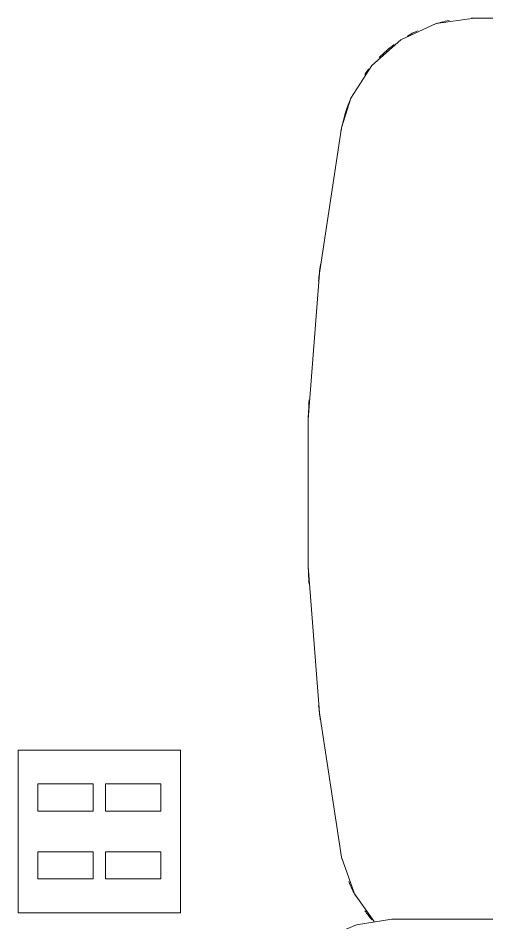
# Model space of a CAD drawing. Header units: millimetres. Extents: x -13140 to 14823, y 100 to 6213.
# Drawn here: x -11510 to -11164, y 832 to 1500 of the extents above; entities that cross this region are included whole.
import ezdxf

# ---------------------------------------------------------------- set-up
doc = ezdxf.new("R2010")
doc.units = ezdxf.units.MM
doc.layers.add('E-ELEC-FIXT', color=91, linetype='Continuous', lineweight=9)
doc.layers.add('I-FURN', color=30, linetype='Continuous', lineweight=9)

# ---------------------------------------------------------------- blocks, each defined once
blk = doc.blocks.new('CABECEIRA - CABECEIRA-4354618-ELEVAÇÃO 1 SUÍTE')
at = {"layer": 'I-FURN', "color": 55}
for p, q in [((-9346.68, 1500), (-11172.63, 1500)), ((-11172.63, 1500), (-9346.68, 1500))]:
    blk.add_line(p, q, dxfattribs=at)
at = {"layer": 'I-FURN', "color": 55, "flags": 128}
for points in [[(-11172.63, 1500), (-11200.98, 1495.9), (-11227.01, 1483.92), (-11248.58, 1465.05), (-11263.9, 1440.84), (-11270.82, 1418.93)], [(-11270.82, 1418.93), (-11287.25, 1311.82), (-11295.48, 1203.78), (-11295.45, 1095.43), (-11287.16, 987.39), (-11270.82, 881.07)], [(-11270.82, 881.07), (-11261.42, 854.01), (-11246.79, 833.58)]]:
    blk.add_lwpolyline(points, dxfattribs=at)
at = {"layer": 'I-FURN', "color": 55}
for centre, radius, start, end in [((-11172.63, 1400), 100, 100.78845, 107.5835), ((-11172.63, 1400), 100, 90, 91.28284), ((-11172.63, 1400), 100, 114.94508, 119.88922), ((-11172.63, 1400), 100, 126.38783, 134.85533), ((-11172.63, 1400), 100, 141.20041, 144.2286), ((-11172.63, 1400), 100, 155.42982, 169.09074), ((-9875.52, 1150), 1420.97, 169.09074, 169.22123), ((-9875.52, 1150), 1420.97, 173.20536, 173.6977), ((-9875.52, 1150), 1420.97, 177.24045, 177.91134), ((-9875.52, 1150), 1420.97, 182.08871, 182.72359), ((-9875.52, 1150), 1420.97, 186.34573, 186.76946), ((-11172.63, 900), 100, 190.90926, 192.19211), ((-11172.63, 900), 100, 201.69771, 208.49277), ((-11172.63, 900), 100, 215.85434, 220.79849)]:
    blk.add_arc(centre, radius, start, end, dxfattribs=at)
blk = doc.blocks.new('Colcha com Camadas 1 - King-4360120-ELEVAÇÃO 1 SUÍTE')
at = {"layer": 'I-FURN', "color": 55}
blk.add_line((-9289.65, 835.3), (-11229.65, 835.3), dxfattribs=at)
at = {"layer": 'I-FURN', "color": 55, "flags": 128}
blk.add_lwpolyline([(-11333.42, 759.8), (-11322.22, 783.9), (-11305.52, 804.58), (-11284.32, 820.61), (-11259.87, 831.03), (-11233.63, 835.23), (-11229.65, 835.3)], dxfattribs=at)
blk = doc.blocks.new('CRT_Tomadas e Interruptores - Interruptor 4s-4754011-ELEVAÇÃO 1 SUÍTE')
at = {"layer": 'E-ELEC-FIXT'}
for p, q in [((-11389.650772, 960), (-11509.650772, 960)), ((-11509.650772, 960), (-11509.650772, 840)), ((-11389.650772, 840), (-11389.650772, 960)), ((-11495.150772, 935), (-11454.150772, 935)), ((-11495.150772, 935), (-11495.150772, 915)), ((-11454.150772, 935), (-11454.150772, 915)), ((-11445.150772, 935), (-11404.150772, 935)), ((-11445.150772, 935), (-11445.150772, 915)), ((-11404.150772, 935), (-11404.150772, 915)), ((-11454.150772, 915), (-11495.150772, 915)), ((-11404.150772, 915), (-11445.150772, 915)), ((-11495.150772, 885), (-11454.150772, 885)), ((-11495.150772, 885), (-11495.150772, 865)), ((-11454.150772, 885), (-11454.150772, 865)), ((-11445.150772, 885), (-11404.150772, 885)), ((-11445.150772, 885), (-11445.150772, 865)), ((-11404.150772, 885), (-11404.150772, 865)), ((-11454.150772, 865), (-11495.150772, 865)), ((-11404.150772, 865), (-11445.150772, 865)), ((-11509.650772, 840), (-11389.650772, 840))]:
    blk.add_line(p, q, dxfattribs=at)

msp = doc.modelspace()

# ---------------------------------------------------------------- block references
at = {"layer": 'E-ELEC-FIXT'}
msp.add_blockref('CRT_Tomadas e Interruptores - Interruptor 4s-4754011-ELEVAÇÃO 1 SUÍTE', (0, 0), dxfattribs=at)
at = {"layer": 'I-FURN', "color": 55}
for name in ['CABECEIRA - CABECEIRA-4354618-ELEVAÇÃO 1 SUÍTE', 'Colcha com Camadas 1 - King-4360120-ELEVAÇÃO 1 SUÍTE']:
    msp.add_blockref(name, (0, 0), dxfattribs=at)

doc.saveas('drawing.dxf')
